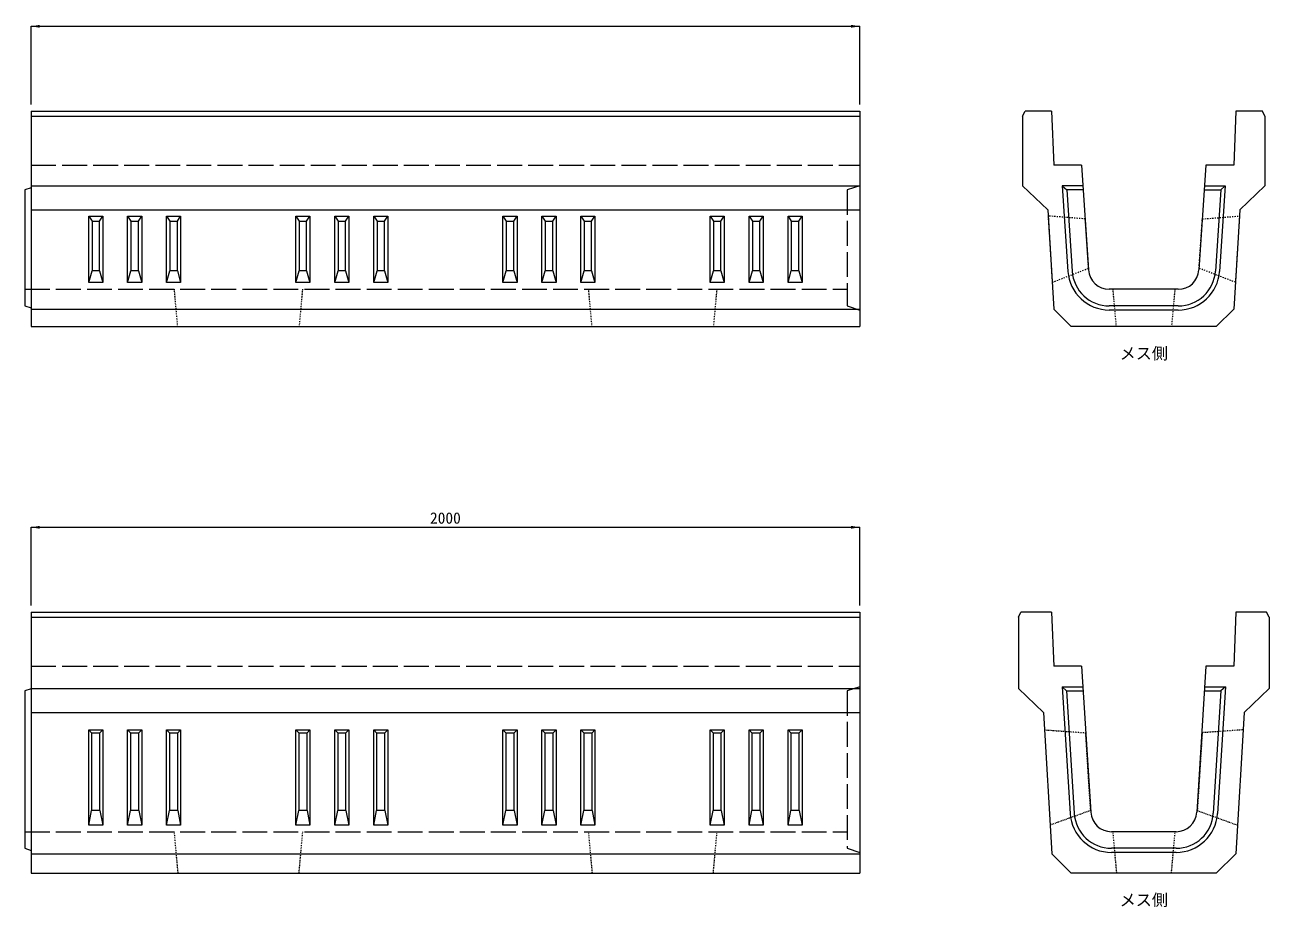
# Model space of a CAD drawing. Units: millimetres at full size, sheet at 1:10. Extents: x 31265 to 41746, y -4627 to -359.
# Drawn here: x 38743 to 41746, y -4546 to -2415 of the extents above; entities that cross this region are included whole.
import ezdxf
from ezdxf.enums import TextEntityAlignment as Align

# ---------------------------------------------------------------- set-up
doc = ezdxf.new("R2010")
doc.units = ezdxf.units.MM
doc.header["$LTSCALE"] = 10
for name, pattern in [('DASHED', [7.5, 6, -1.5]), ('USER1', [0.405, 0.225, -0.18]), ('USER2', [0.6, 0.3, -0.3])]:
    doc.linetypes.add(name, pattern=pattern)
doc.layers.add('0_2', color=7, linetype='Continuous')
doc.layers.add('寸法線', color=7, linetype='Continuous', lineweight=9)
doc.layers.add('本体', color=2, linetype='Continuous', lineweight=9)
doc.styles.add('ＭＳ ゴシック', font='')
doc.styles.get('ＭＳ ゴシック').set_extended_font_data('MS Gothic')

# ---------------------------------------------------------------- blocks, each defined once
blk = doc.blocks.new('filled_arrow')
at = {"color": 0, "linetype": 'Continuous', "lineweight": -2}
blk.add_solid([(7.5, 1.25), (0, 0), (7.5, -1.25)], dxfattribs=at)

msp = doc.modelspace()

# ---------------------------------------------------------------- linework, layer by layer
at = {"layer": '寸法線'}
for p, q in [((38758.16, -2418.63), (40758.16, -2418.63)), ((38758.16, -2607.86), (38758.16, -2418.63)), ((40758.16, -2607.86), (40758.16, -2418.63)), ((38758.16, -3628.63), (40758.16, -3628.63)), ((38758.16, -3817.86), (38758.16, -3628.63)), ((40758.16, -3817.86), (40758.16, -3628.63))]:
    msp.add_line(p, q, dxfattribs=at)
at = {"layer": '本体', "lineweight": 13}
for p, q in [((38758.16, -2623.86), (38758.16, -3143.86)), ((38758.16, -2623.86), (40758.16, -2623.86)), ((40758.16, -2623.86), (40758.16, -3143.86)), ((41151.42, -2635.86), (41157.42, -2623.86)), ((41151.42, -2635.86), (41151.42, -2803.86)), ((41221.42, -2623.86), (41157.42, -2623.86)), ((41221.42, -2623.86), (41226.42, -2753.86)), ((41666.42, -2623.86), (41661.42, -2753.86)), ((41730.42, -2623.86), (41666.42, -2623.86)), ((41736.42, -2635.86), (41730.42, -2623.86)), ((41736.42, -2635.86), (41736.42, -2803.86)), ((41293.92, -2753.86), (41226.42, -2753.86)), ((41293.92, -2753.86), (41310.81, -3007.19)), ((41593.92, -2753.86), (41577.03, -3007.19)), ((41661.42, -2753.86), (41593.92, -2753.86)), ((41151.42, -2803.86), (41211.92, -2861.86)), ((41736.42, -2803.86), (41675.92, -2861.86)), ((41211.92, -2861.86), (41226.92, -3101.86)), ((41675.92, -2861.86), (41660.92, -3101.86)), ((41527.14, -3053.86), (41360.7, -3053.86)), ((41268.92, -3143.86), (41226.92, -3101.86)), ((41618.92, -3143.86), (41660.92, -3101.86)), ((38758.16, -3143.86), (40758.16, -3143.86)), ((41618.92, -3143.86), (41268.92, -3143.86)), ((38758.16, -3833.86), (38758.16, -4463.86)), ((38758.16, -3833.86), (40758.16, -3833.86)), ((40758.16, -3833.86), (40758.16, -4463.86)), ((41141.42, -3845.86), (41147.42, -3833.86)), ((41221.42, -3833.86), (41147.42, -3833.86)), ((41221.42, -3833.86), (41226.42, -3963.86)), ((41666.42, -3833.86), (41661.42, -3963.86)), ((41740.42, -3833.86), (41666.42, -3833.86)), ((41746.42, -3845.86), (41740.42, -3833.86)), ((41141.42, -3845.86), (41141.42, -4017.86)), ((41746.42, -3845.86), (41746.42, -4017.86)), ((41293.92, -3963.86), (41226.42, -3963.86)), ((41293.92, -3963.86), (41315.99, -4316.98)), ((41593.92, -3963.86), (41571.85, -4316.98)), ((41661.42, -3963.86), (41593.92, -3963.86)), ((41141.42, -4017.86), (41201.92, -4075.86)), ((41746.42, -4017.86), (41685.92, -4075.86)), ((41201.92, -4075.86), (41222.06, -4417)), ((41685.92, -4075.86), (41665.78, -4417)), ((41521.95, -4363.86), (41365.89, -4363.86)), ((41268.92, -4463.86), (41222.06, -4417)), ((41618.92, -4463.86), (41665.78, -4417)), ((38758.16, -4463.86), (40758.16, -4463.86)), ((41618.92, -4463.86), (41268.92, -4463.86))]:
    msp.add_line(p, q, dxfattribs=at)
at = {"layer": '本体'}
for p, q in [((38758.16, -2635.86), (40758.16, -2635.86)), ((38758.16, -2808.86), (38743.16, -2813.86)), ((38743.16, -2813.86), (38743.16, -3093.86)), ((38758.16, -2803.86), (40758.16, -2803.86)), ((38758.16, -2861.86), (40758.16, -2861.86)), ((38743.16, -3093.86), (38758.16, -3098.86)), ((38758.16, -3101.86), (40758.16, -3101.86)), ((38758.16, -3845.86), (40758.16, -3845.86)), ((38758.16, -4018.86), (38743.16, -4023.86)), ((38743.16, -4023.86), (38743.16, -4403.86)), ((38758.16, -4017.86), (40758.16, -4017.86)), ((38758.16, -4075.86), (40758.16, -4075.86)), ((38897.16, -4117.87), (38931.16, -4117.87)), ((38897.16, -4347.88), (38897.16, -4117.87)), ((38904.16, -4124.87), (38924.16, -4124.87)), ((38931.16, -4117.87), (38931.16, -4347.88)), ((38991.16, -4117.87), (39025.16, -4117.87)), ((38991.16, -4347.88), (38991.16, -4117.87)), ((38998.16, -4124.87), (39018.16, -4124.87)), ((39025.16, -4117.87), (39025.16, -4347.88)), ((39085.16, -4117.87), (39119.16, -4117.87)), ((39085.16, -4347.88), (39085.16, -4117.87)), ((39092.16, -4124.87), (39112.16, -4124.87)), ((39119.16, -4117.87), (39119.16, -4347.88)), ((39397.16, -4117.87), (39431.16, -4117.87)), ((39397.16, -4347.88), (39397.16, -4117.87)), ((39404.16, -4124.87), (39424.16, -4124.87)), ((39431.16, -4117.87), (39431.16, -4347.88)), ((39491.16, -4117.87), (39525.16, -4117.87)), ((39491.16, -4347.88), (39491.16, -4117.87)), ((39498.16, -4124.87), (39518.16, -4124.87)), ((39525.16, -4117.87), (39525.16, -4347.88)), ((39585.16, -4117.87), (39619.16, -4117.87)), ((39585.16, -4347.88), (39585.16, -4117.87)), ((39592.16, -4124.87), (39612.16, -4124.87)), ((39619.16, -4117.87), (39619.16, -4347.88)), ((39897.16, -4117.87), (39931.16, -4117.87)), ((39897.16, -4347.88), (39897.16, -4117.87)), ((39904.16, -4124.87), (39924.16, -4124.87)), ((39931.16, -4117.87), (39931.16, -4347.88)), ((39991.16, -4117.87), (40025.16, -4117.87)), ((39991.16, -4347.88), (39991.16, -4117.87)), ((39998.16, -4124.87), (40018.16, -4124.87)), ((40025.16, -4117.87), (40025.16, -4347.88)), ((40085.16, -4117.87), (40119.16, -4117.87)), ((40085.16, -4347.88), (40085.16, -4117.87)), ((40092.16, -4124.87), (40112.16, -4124.87)), ((40119.16, -4117.87), (40119.16, -4347.88)), ((40397.16, -4117.87), (40431.16, -4117.87)), ((40397.16, -4347.88), (40397.16, -4117.87)), ((40404.16, -4124.87), (40424.16, -4124.87)), ((40431.16, -4117.87), (40431.16, -4347.88)), ((40491.16, -4117.87), (40525.16, -4117.87)), ((40491.16, -4347.88), (40491.16, -4117.87)), ((40498.16, -4124.87), (40518.16, -4124.87)), ((40525.16, -4117.87), (40525.16, -4347.88)), ((40585.16, -4117.87), (40619.16, -4117.87)), ((40585.16, -4347.88), (40585.16, -4117.87)), ((40592.16, -4124.87), (40612.16, -4124.87)), ((40619.16, -4117.87), (40619.16, -4347.88)), ((38897.16, -4347.88), (38904.16, -4312.88)), ((38924.16, -4312.88), (38904.16, -4312.88)), ((38924.16, -4312.88), (38931.16, -4347.88)), ((38991.16, -4347.88), (38998.16, -4312.88)), ((39018.16, -4312.88), (38998.16, -4312.88)), ((39018.16, -4312.88), (39025.16, -4347.88)), ((39085.16, -4347.88), (39092.16, -4312.88)), ((39112.16, -4312.88), (39092.16, -4312.88)), ((39112.16, -4312.88), (39119.16, -4347.88)), ((39397.16, -4347.88), (39404.16, -4312.88)), ((39424.16, -4312.88), (39404.16, -4312.88)), ((39424.16, -4312.88), (39431.16, -4347.88)), ((39491.16, -4347.88), (39498.16, -4312.88)), ((39518.16, -4312.88), (39498.16, -4312.88)), ((39518.16, -4312.88), (39525.16, -4347.88)), ((39585.16, -4347.88), (39592.16, -4312.88)), ((39612.16, -4312.88), (39592.16, -4312.88)), ((39612.16, -4312.88), (39619.16, -4347.88)), ((39897.16, -4347.88), (39904.16, -4312.88)), ((39924.16, -4312.88), (39904.16, -4312.88)), ((39924.16, -4312.88), (39931.16, -4347.88)), ((39991.16, -4347.88), (39998.16, -4312.88)), ((40018.16, -4312.88), (39998.16, -4312.88)), ((40018.16, -4312.88), (40025.16, -4347.88)), ((40085.16, -4347.88), (40092.16, -4312.88)), ((40112.16, -4312.88), (40092.16, -4312.88)), ((40112.16, -4312.88), (40119.16, -4347.88)), ((40397.16, -4347.88), (40404.16, -4312.88)), ((40424.16, -4312.88), (40404.16, -4312.88)), ((40424.16, -4312.88), (40431.16, -4347.88)), ((40491.16, -4347.88), (40498.16, -4312.88)), ((40518.16, -4312.88), (40498.16, -4312.88)), ((40518.16, -4312.88), (40525.16, -4347.88)), ((40585.16, -4347.88), (40592.16, -4312.88)), ((40612.16, -4312.88), (40592.16, -4312.88)), ((40612.16, -4312.88), (40619.16, -4347.88)), ((38931.16, -4347.88), (38897.16, -4347.88)), ((39025.16, -4347.88), (38991.16, -4347.88)), ((39119.16, -4347.88), (39085.16, -4347.88)), ((39431.16, -4347.88), (39397.16, -4347.88)), ((39525.16, -4347.88), (39491.16, -4347.88)), ((39619.16, -4347.88), (39585.16, -4347.88)), ((39931.16, -4347.88), (39897.16, -4347.88)), ((40025.16, -4347.88), (39991.16, -4347.88)), ((40119.16, -4347.88), (40085.16, -4347.88)), ((40431.16, -4347.88), (40397.16, -4347.88)), ((40525.16, -4347.88), (40491.16, -4347.88)), ((40619.16, -4347.88), (40585.16, -4347.88)), ((38743.16, -4403.86), (38758.16, -4408.86)), ((38758.16, -4417), (40758.16, -4417))]:
    msp.add_line(p, q, dxfattribs=at)
at = {"layer": '本体', "linetype": 'DASHED'}
for p, q in [((38758.16, -2753.86), (40758.16, -2753.86)), ((40758.16, -2803.86), (40728.16, -2813.86)), ((40728.16, -2813.86), (40728.16, -3093.86)), ((38743.16, -3053.86), (40728.16, -3053.86)), ((40728.16, -3093.86), (40758.16, -3103.86)), ((38758.16, -3963.86), (40758.16, -3963.86)), ((40758.16, -4013.86), (40728.16, -4023.86)), ((40728.16, -4023.86), (40728.16, -4403.86)), ((38743.16, -4363.86), (40728.16, -4363.86)), ((40728.16, -4403.86), (40758.16, -4413.86))]:
    msp.add_line(p, q, dxfattribs=at)
at = {"layer": '本体', "color": 4, "lineweight": 5}
for p, q in [((41247.14, -2803.86), (41260.92, -3010.51)), ((41297.25, -2803.86), (41247.14, -2803.86)), ((41247.14, -2803.86), (41257.83, -2813.86)), ((41257.83, -2813.86), (41270.9, -3009.85)), ((41297.92, -2813.86), (41257.83, -2813.86)), ((41589.92, -2813.86), (41630.01, -2813.86)), ((41590.59, -2803.86), (41640.7, -2803.86)), ((41630.01, -2813.86), (41616.94, -3009.85)), ((41640.7, -2803.86), (41626.92, -3010.51)), ((41640.7, -2803.86), (41630.01, -2813.86)), ((41527.14, -3093.86), (41360.7, -3093.86)), ((41527.14, -3103.86), (41360.7, -3103.86)), ((41246.95, -4013.86), (41266.09, -4320.1)), ((41246.95, -4013.86), (41297.67, -4013.86)), ((41246.95, -4013.86), (41257.59, -4023.86)), ((41257.59, -4023.86), (41276.07, -4319.47)), ((41257.59, -4023.86), (41297.67, -4023.86)), ((41590.17, -4013.86), (41640.89, -4013.86)), ((41590.17, -4023.86), (41630.25, -4023.86)), ((41630.25, -4023.86), (41611.77, -4319.47)), ((41640.89, -4013.86), (41621.75, -4320.1)), ((41640.89, -4013.86), (41630.25, -4023.86)), ((41521.95, -4403.86), (41365.89, -4403.86)), ((41521.95, -4413.86), (41365.89, -4413.86))]:
    msp.add_line(p, q, dxfattribs=at)
at = {"layer": '本体', "lineweight": 5}
for p, q in [((38897.16, -2876.88), (38931.16, -2876.88)), ((38897.16, -3037.18), (38897.16, -2876.88)), ((38897.16, -2876.88), (38905.16, -2889.41)), ((38923.16, -2889.41), (38931.16, -2876.88)), ((38931.16, -2876.88), (38931.16, -3037.18)), ((38991.16, -2876.88), (39025.16, -2876.88)), ((38991.16, -3037.18), (38991.16, -2876.88)), ((38991.16, -2876.88), (38999.16, -2889.41)), ((39017.16, -2889.41), (39025.16, -2876.88)), ((39025.16, -2876.88), (39025.16, -3037.18)), ((39085.16, -2876.88), (39119.16, -2876.88)), ((39085.16, -3037.18), (39085.16, -2876.88)), ((39085.16, -2876.88), (39093.16, -2889.41)), ((39111.16, -2889.41), (39119.16, -2876.88)), ((39119.16, -2876.88), (39119.16, -3037.18)), ((39397.16, -2876.88), (39431.16, -2876.88)), ((39397.16, -3037.18), (39397.16, -2876.88)), ((39397.16, -2876.88), (39405.16, -2889.41)), ((39423.16, -2889.41), (39431.16, -2876.88)), ((39431.16, -2876.88), (39431.16, -3037.18)), ((39491.16, -2876.88), (39525.16, -2876.88)), ((39491.16, -3037.18), (39491.16, -2876.88)), ((39491.16, -2876.88), (39499.16, -2889.41)), ((39517.16, -2889.41), (39525.16, -2876.88)), ((39525.16, -2876.88), (39525.16, -3037.18)), ((39585.16, -2876.88), (39619.16, -2876.88)), ((39585.16, -3037.18), (39585.16, -2876.88)), ((39585.16, -2876.88), (39593.16, -2889.41)), ((39611.16, -2889.41), (39619.16, -2876.88)), ((39619.16, -2876.88), (39619.16, -3037.18)), ((39897.16, -2876.88), (39931.16, -2876.88)), ((39897.16, -3037.18), (39897.16, -2876.88)), ((39897.16, -2876.88), (39905.16, -2889.41)), ((39923.16, -2889.41), (39931.16, -2876.88)), ((39931.16, -2876.88), (39931.16, -3037.18)), ((39991.16, -2876.88), (40025.16, -2876.88)), ((39991.16, -3037.18), (39991.16, -2876.88)), ((39991.16, -2876.88), (39999.16, -2889.41)), ((40017.16, -2889.41), (40025.16, -2876.88)), ((40025.16, -2876.88), (40025.16, -3037.18)), ((40085.16, -2876.88), (40119.16, -2876.88)), ((40085.16, -3037.18), (40085.16, -2876.88)), ((40085.16, -2876.88), (40093.16, -2889.41)), ((40111.16, -2889.41), (40119.16, -2876.88)), ((40119.16, -2876.88), (40119.16, -3037.18)), ((40397.16, -2876.88), (40431.16, -2876.88)), ((40397.16, -3037.18), (40397.16, -2876.88)), ((40397.16, -2876.88), (40405.16, -2889.41)), ((40423.16, -2889.41), (40431.16, -2876.88)), ((40431.16, -2876.88), (40431.16, -3037.18)), ((40491.16, -2876.88), (40525.16, -2876.88)), ((40491.16, -3037.18), (40491.16, -2876.88)), ((40491.16, -2876.88), (40499.16, -2889.41)), ((40517.16, -2889.41), (40525.16, -2876.88)), ((40525.16, -2876.88), (40525.16, -3037.18)), ((40585.16, -2876.88), (40619.16, -2876.88)), ((40585.16, -3037.18), (40585.16, -2876.88)), ((40585.16, -2876.88), (40593.16, -2889.41)), ((40611.16, -2889.41), (40619.16, -2876.88)), ((40619.16, -2876.88), (40619.16, -3037.18)), ((38905.16, -2889.41), (38923.16, -2889.41)), ((38905.16, -2889.41), (38905.16, -3008.85)), ((38923.16, -3008.85), (38923.16, -2889.41)), ((38999.16, -2889.41), (39017.16, -2889.41)), ((38999.16, -2889.41), (38999.16, -3008.85)), ((39017.16, -3008.85), (39017.16, -2889.41)), ((39093.16, -2889.41), (39111.16, -2889.41)), ((39093.16, -2889.41), (39093.16, -3008.85)), ((39111.16, -3008.85), (39111.16, -2889.41)), ((39405.16, -2889.41), (39423.16, -2889.41)), ((39405.16, -2889.41), (39405.16, -3008.85)), ((39423.16, -3008.85), (39423.16, -2889.41)), ((39499.16, -2889.41), (39517.16, -2889.41)), ((39499.16, -2889.41), (39499.16, -3008.85)), ((39517.16, -3008.85), (39517.16, -2889.41)), ((39593.16, -2889.41), (39611.16, -2889.41)), ((39593.16, -2889.41), (39593.16, -3008.85)), ((39611.16, -3008.85), (39611.16, -2889.41)), ((39905.16, -2889.41), (39923.16, -2889.41)), ((39905.16, -2889.41), (39905.16, -3008.85)), ((39923.16, -3008.85), (39923.16, -2889.41)), ((39999.16, -2889.41), (40017.16, -2889.41)), ((39999.16, -2889.41), (39999.16, -3008.85)), ((40017.16, -3008.85), (40017.16, -2889.41)), ((40093.16, -2889.41), (40111.16, -2889.41)), ((40093.16, -2889.41), (40093.16, -3008.85)), ((40111.16, -3008.85), (40111.16, -2889.41)), ((40405.16, -2889.41), (40423.16, -2889.41)), ((40405.16, -2889.41), (40405.16, -3008.85)), ((40423.16, -3008.85), (40423.16, -2889.41)), ((40499.16, -2889.41), (40517.16, -2889.41)), ((40499.16, -2889.41), (40499.16, -3008.85)), ((40517.16, -3008.85), (40517.16, -2889.41)), ((40593.16, -2889.41), (40611.16, -2889.41)), ((40593.16, -2889.41), (40593.16, -3008.85)), ((40611.16, -3008.85), (40611.16, -2889.41)), ((38897.16, -3037.18), (38905.16, -3008.85)), ((38923.16, -3008.85), (38905.16, -3008.85)), ((38923.16, -3008.85), (38931.16, -3037.18)), ((38991.16, -3037.18), (38999.16, -3008.85)), ((39017.16, -3008.85), (38999.16, -3008.85)), ((39017.16, -3008.85), (39025.16, -3037.18)), ((39085.16, -3037.18), (39093.16, -3008.85)), ((39111.16, -3008.85), (39093.16, -3008.85)), ((39111.16, -3008.85), (39119.16, -3037.18)), ((39397.16, -3037.18), (39405.16, -3008.85)), ((39423.16, -3008.85), (39405.16, -3008.85)), ((39423.16, -3008.85), (39431.16, -3037.18)), ((39491.16, -3037.18), (39499.16, -3008.85)), ((39517.16, -3008.85), (39499.16, -3008.85)), ((39517.16, -3008.85), (39525.16, -3037.18)), ((39585.16, -3037.18), (39593.16, -3008.85)), ((39611.16, -3008.85), (39593.16, -3008.85)), ((39611.16, -3008.85), (39619.16, -3037.18)), ((39897.16, -3037.18), (39905.16, -3008.85)), ((39923.16, -3008.85), (39905.16, -3008.85)), ((39923.16, -3008.85), (39931.16, -3037.18)), ((39991.16, -3037.18), (39999.16, -3008.85)), ((40017.16, -3008.85), (39999.16, -3008.85)), ((40017.16, -3008.85), (40025.16, -3037.18)), ((40085.16, -3037.18), (40093.16, -3008.85)), ((40111.16, -3008.85), (40093.16, -3008.85)), ((40111.16, -3008.85), (40119.16, -3037.18)), ((40397.16, -3037.18), (40405.16, -3008.85)), ((40423.16, -3008.85), (40405.16, -3008.85)), ((40423.16, -3008.85), (40431.16, -3037.18)), ((40491.16, -3037.18), (40499.16, -3008.85)), ((40517.16, -3008.85), (40499.16, -3008.85)), ((40517.16, -3008.85), (40525.16, -3037.18)), ((40585.16, -3037.18), (40593.16, -3008.85)), ((40611.16, -3008.85), (40593.16, -3008.85)), ((40611.16, -3008.85), (40619.16, -3037.18)), ((38931.16, -3037.18), (38897.16, -3037.18)), ((39025.16, -3037.18), (38991.16, -3037.18)), ((39119.16, -3037.18), (39085.16, -3037.18)), ((39431.16, -3037.18), (39397.16, -3037.18)), ((39525.16, -3037.18), (39491.16, -3037.18)), ((39619.16, -3037.18), (39585.16, -3037.18)), ((39931.16, -3037.18), (39897.16, -3037.18)), ((40025.16, -3037.18), (39991.16, -3037.18)), ((40119.16, -3037.18), (40085.16, -3037.18)), ((40431.16, -3037.18), (40397.16, -3037.18)), ((40525.16, -3037.18), (40491.16, -3037.18)), ((40619.16, -3037.18), (40585.16, -3037.18))]:
    msp.add_line(p, q, dxfattribs=at)
at = {"layer": '本体', "linetype": 'USER1'}
for p, q in [((39103.16, -3053.86), (39111.35, -3143.86)), ((39413.16, -3053.86), (39404.98, -3143.86)), ((40103.16, -3053.86), (40111.35, -3143.86)), ((40413.16, -3053.86), (40404.98, -3143.86)), ((41368.92, -3053.86), (41377.1, -3143.86)), ((41518.92, -3053.86), (41510.74, -3143.86)), ((39103.16, -4363.86), (39112.26, -4463.86)), ((39413.16, -4363.86), (39404.07, -4463.86)), ((40103.16, -4363.86), (40112.26, -4463.86)), ((40413.16, -4363.86), (40404.07, -4463.86)), ((41368.92, -4363.86), (41378.01, -4463.86)), ((41518.92, -4363.86), (41509.83, -4463.86))]:
    msp.add_line(p, q, dxfattribs=at)
at = {"layer": '本体', "linetype": 'USER2'}
for points in [[(41212.86, -2876.88), (41222.86, -3036.89), (41310.52, -3003.02), (41302.57, -2883.85)], [(41674.98, -2876.88), (41664.98, -3036.89), (41577.31, -3003.02), (41585.27, -2883.85)]]:
    msp.add_lwpolyline(points, close=True, dxfattribs=at)
at = {"layer": '本体'}
for points in [[(38897.16, -4117.87), (38904.16, -4124.87), (38904.16, -4312.88)], [(38924.16, -4312.88), (38924.16, -4124.87), (38931.16, -4117.87)], [(38991.16, -4117.87), (38998.16, -4124.87), (38998.16, -4312.88)], [(39018.16, -4312.88), (39018.16, -4124.87), (39025.16, -4117.87)], [(39085.16, -4117.87), (39092.16, -4124.87), (39092.16, -4312.88)], [(39112.16, -4312.88), (39112.16, -4124.87), (39119.16, -4117.87)], [(39397.16, -4117.87), (39404.16, -4124.87), (39404.16, -4312.88)], [(39424.16, -4312.88), (39424.16, -4124.87), (39431.16, -4117.87)], [(39491.16, -4117.87), (39498.16, -4124.87), (39498.16, -4312.88)], [(39518.16, -4312.88), (39518.16, -4124.87), (39525.16, -4117.87)], [(39585.16, -4117.87), (39592.16, -4124.87), (39592.16, -4312.88)], [(39612.16, -4312.88), (39612.16, -4124.87), (39619.16, -4117.87)], [(39897.16, -4117.87), (39904.16, -4124.87), (39904.16, -4312.88)], [(39924.16, -4312.88), (39924.16, -4124.87), (39931.16, -4117.87)], [(39991.16, -4117.87), (39998.16, -4124.87), (39998.16, -4312.88)], [(40018.16, -4312.88), (40018.16, -4124.87), (40025.16, -4117.87)], [(40085.16, -4117.87), (40092.16, -4124.87), (40092.16, -4312.88)], [(40112.16, -4312.88), (40112.16, -4124.87), (40119.16, -4117.87)], [(40397.16, -4117.87), (40404.16, -4124.87), (40404.16, -4312.88)], [(40424.16, -4312.88), (40424.16, -4124.87), (40431.16, -4117.87)], [(40491.16, -4117.87), (40498.16, -4124.87), (40498.16, -4312.88)], [(40518.16, -4312.88), (40518.16, -4124.87), (40525.16, -4117.87)], [(40585.16, -4117.87), (40592.16, -4124.87), (40592.16, -4312.88)], [(40612.16, -4312.88), (40612.16, -4124.87), (40619.16, -4117.87)]]:
    msp.add_lwpolyline(points, dxfattribs=at)
at = {"layer": '本体', "linetype": 'USER1'}
for points in [[(41204.4, -4117.87), (41302.98, -4124.87), (41314.73, -4312.88), (41217.98, -4347.88)], [(41683.44, -4117.87), (41584.86, -4124.87), (41573.11, -4312.88), (41669.86, -4347.88)]]:
    msp.add_lwpolyline(points, dxfattribs=at)
at = {"layer": '本体', "color": 4, "lineweight": 5}
for centre, radius, start, end in [((41360.7, -3003.86), 100, 183.81407, 270), ((41360.7, -3003.86), 90, 183.81407, 270), ((41527.14, -3003.86), 90, 270, 356.18593), ((41527.14, -3003.86), 100, 270, 356.18593), ((41365.89, -4313.86), 100, 183.57633, 270), ((41365.89, -4313.86), 90, 183.57633, 270), ((41521.95, -4313.86), 90, 270, 356.42367), ((41521.95, -4313.86), 100, 270, 356.42367)]:
    msp.add_arc(centre, radius, start, end, dxfattribs=at)
at = {"layer": '本体', "lineweight": 13}
for centre, start, end in [((41360.7, -3003.86), 183.81407, 270), ((41527.14, -3003.86), 270, 356.18593), ((41365.89, -4313.86), 183.57633, 270), ((41521.95, -4313.86), 270, 356.42367)]:
    msp.add_arc(centre, 50, start, end, dxfattribs=at)

# ---------------------------------------------------------------- block references
at = {"layer": '寸法線', "xscale": 2.77, "yscale": 2.77}
for p in [(38758.16, -2418.63), (38758.16, -3628.63)]:
    msp.add_blockref('filled_arrow', p, dxfattribs=at)
at = {"layer": '寸法線', "xscale": 2.77, "yscale": 2.77, "rotation": 180}
for p in [(40758.16, -2418.63), (40758.16, -3628.63)]:
    msp.add_blockref('filled_arrow', p, dxfattribs=at)

# ---------------------------------------------------------------- texts
at = {"layer": '0_2', "style": 'ＭＳ ゴシック'}
for p in [(41443.92, -3208.65), (41443.92, -4528.65)]:
    msp.add_text('メス側', height=28.48, dxfattribs=at).set_placement(p, align=Align.MIDDLE_CENTER)
at = {"layer": '寸法線', "style": 'ＭＳ ゴシック'}
msp.add_text('2000', height=27.34, dxfattribs=at).set_placement((39758.16, -3606.23), align=Align.MIDDLE_CENTER)

doc.saveas('drawing.dxf')
